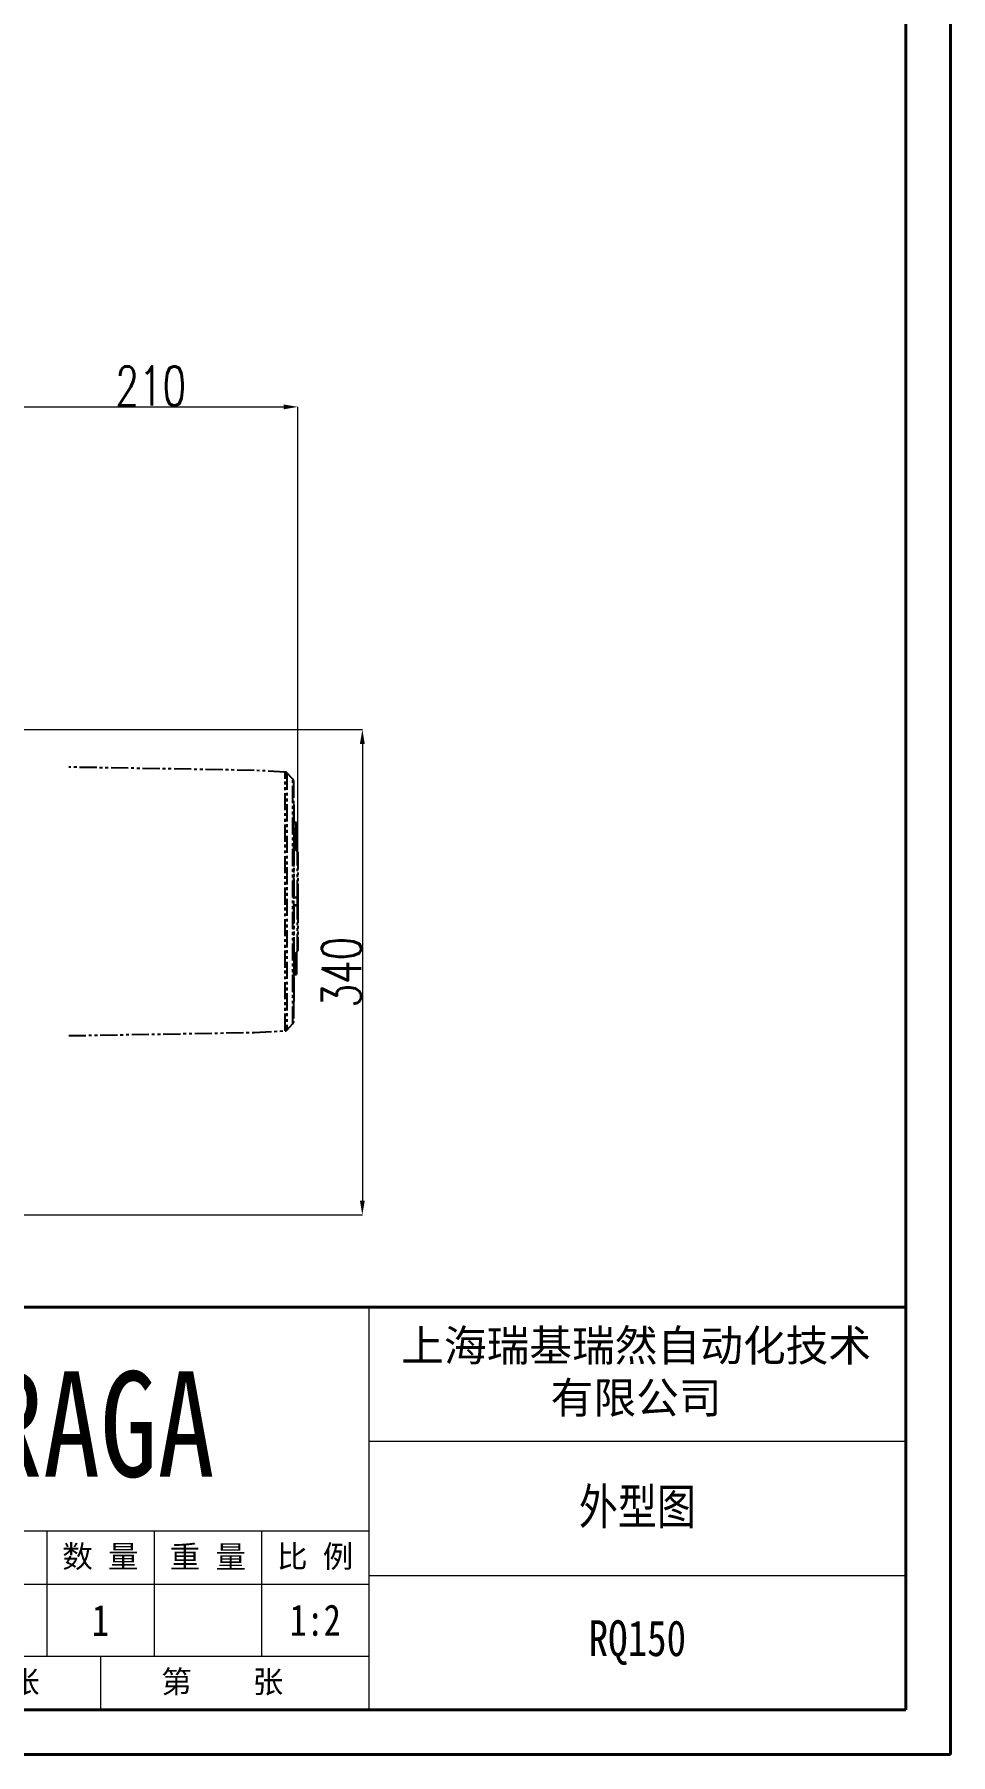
# Model space of a CAD drawing. Header units: millimetres. Extents: x 10469 to 13094, y 11322 to 13178.
# Drawn here: x 12454 to 13094, y 11322 to 12523 of the extents above; entities that cross this region are included whole.
import ezdxf

# ---------------------------------------------------------------- set-up
doc = ezdxf.new("R2010")
doc.units = ezdxf.units.MM
doc.linetypes.add('双点画线', pattern=[22, 12, -2, 2, -2, 2, -2])
for name, color, linetype, lineweight in [('AM_5', 3, 'Continuous', 25), ('AM_BOR', 7, 'Continuous', 50), ('文字', 7, 'Continuous', 13), ('粗实线', 7, 'Continuous', 40), ('细实线', 3, 'Continuous', 13)]:
    doc.layers.add(name, color=color, linetype=linetype, lineweight=lineweight)
doc.styles.add('01', font='txt.shx')
doc.styles.add('SLDTEXTSTYLE1', font='txt.shx', dxfattribs={"width": 0.7, "bigfont": 'gbcbig.shx'})
doc.styles.get("Standard").update_dxf_attribs({"font": 'arial.ttf'})
doc.styles.add('STYLE1', font='txt.shx', dxfattribs={"width": 0.8, "height": 3, "bigfont": 'hzdx.shx'})
doc.dimstyles.new('SLDDIMSTYLE12$0', dxfattribs={"dimtxt": 12, "dimasz": 10, "dimexe": 0, "dimexo": 0.0625, "dimgap": 0.875, "dimtad": 1, "dimdec": 1, "dimlfac": 1.8, "dimrnd": 1e-09, "dimzin": 12, "dimdsep": 46, "dimtxsty": 'SLDTEXTSTYLE1', "dimcen": 0.09, "dimdle": 8.16, "dimclrd": 3, "dimclre": 3, "dimadec": 0, "dimazin": 3, "dimtfac": 1, "dimtdec": 1, "dimtofl": 0, "dimtmove": 0, "dimatfit": 3, "dimfxl": 0, "dimfrac": 2, "dimtolj": 1, "dimlwd": 5, "dimlwe": 5, "dimarcsym": 0})

# ---------------------------------------------------------------- blocks, each defined once
blk = doc.blocks.new('rA3')
at = {"layer": '粗实线'}
for p, q in [((753.38, 124.26), (753.38, 421.26)), ((748.38, 129.26), (748.38, 416.26)), ((748.38, 174.26), (568.38, 174.26)), ((358.38, 129.26), (748.38, 129.26)), ((333.38, 124.26), (753.38, 124.26))]:
    blk.add_line(p, q, dxfattribs=at)
at = {"layer": '细实线'}
for p, q in [((688.38, 174.26), (688.38, 129.26)), ((688.38, 159.26), (748.38, 159.26)), ((568.38, 149.26), (688.38, 149.26)), ((652.38, 149.22), (652.38, 135.22)), ((664.38, 149.26), (664.38, 135.26)), ((676.38, 149.26), (676.38, 135.26)), ((688.38, 144.26), (748.38, 144.26)), ((688.38, 143.26), (628.38, 143.26)), ((628.38, 135.26), (688.38, 135.26)), ((658.38, 135.26), (658.38, 129.26))]:
    blk.add_line(p, q, dxfattribs=at)
at = {"layer": '文字', "char_height": 2.5, "width": 72, "attachment_point": 5}
for s, insert in [('{\\fSimSun|b0|i0|c134|p2;数 量}', (658.38, 146.26)), ('{\\fSimSun|b0|i0|c134|p2;比 例}', (682.38, 146.26)), ('{\\fSimSun|b0|i0|c134|p2;重 量}', (670.38, 146.26)), ('{\\fSimSun|b0|i0|c134|p2;共    张        第    张}', (658.38, 132.26))]:
    blk.add_mtext(s, dxfattribs=dict(at, insert=insert))
blk = doc.blocks.new('*D25')
at = {"layer": 'AM_5', "color": 3, "lineweight": 5, "transparency": 16777216}
blk.add_line((12431.8, 12002.1), (12431.8, 12263.1), dxfattribs=at)
at = {"layer": 'AM_5', "color": 3, "linetype": 'Continuous', "lineweight": 5, "transparency": 16777216}
for p, q in [((12441.8, 12263.1), (12628.2, 12263.1)), ((12638.2, 11952.2), (12638.2, 12263.1))]:
    blk.add_line(p, q, dxfattribs=at)
at = {"layer": 'AM_5', "color": 3, "transparency": 16777216}
for points in [[(12441.8, 12264.8), (12441.8, 12261.4), (12431.8, 12263.1)], [(12628.2, 12264.8), (12628.2, 12261.4), (12638.2, 12263.1)]]:
    blk.add_solid(points, dxfattribs=at)
at = {"layer": 'Defpoints', "color": 0, "transparency": 16777216}
for p in [(12638.2, 12263.1), (12431.8, 12002.1), (12638.2, 11952.1)]:
    blk.add_point(p, dxfattribs=at)
at = {"layer": 'AM_5', "color": 0, "transparency": 16777216, "insert": (12535.4, 12277.7), "char_height": 12, "attachment_point": 5, "style": 'SLDTEXTSTYLE1'}
blk.add_mtext('\\A1;{\\H2.28571x;210}', dxfattribs=at)
blk = doc.blocks.new('*D12')
at = {"layer": 'AM_5', "color": 3, "lineweight": 5, "transparency": 16777216}
blk.add_line((12021.6, 12037.8), (12683.2, 12037.8), dxfattribs=at)
at = {"layer": 'AM_5', "color": 3, "linetype": 'Continuous', "lineweight": 5, "transparency": 16777216}
for p, q in [((12683.2, 12027.8), (12683.2, 11708.9)), ((12019.7, 11698.9), (12683.2, 11698.9))]:
    blk.add_line(p, q, dxfattribs=at)
at = {"layer": 'AM_5', "color": 3, "transparency": 16777216}
for points in [[(12681.5, 12027.8), (12684.9, 12027.8), (12683.2, 12037.8)], [(12681.5, 11708.9), (12684.9, 11708.9), (12683.2, 11698.9)]]:
    blk.add_solid(points, dxfattribs=at)
at = {"layer": 'Defpoints', "color": 0, "transparency": 16777216}
for p in [(12021.5, 12037.8), (12019.6, 11698.9), (12683.2, 11698.9)]:
    blk.add_point(p, dxfattribs=at)
at = {"layer": 'AM_5', "color": 0, "transparency": 16777216, "insert": (12668.6, 11868.4), "char_height": 12, "attachment_point": 5, "rotation": 90, "style": 'SLDTEXTSTYLE1'}
blk.add_mtext('\\A1;{\\H2.28571x;340}', dxfattribs=at)

msp = doc.modelspace()

# ---------------------------------------------------------------- linework, layer by layer
at = {"color": 7, "linetype": '双点画线', "lineweight": 25}
for p, q in [((12607.682, 12009.278), (12478.156, 12011.539)), ((12629.411, 12008.139), (12607.682, 12009.278)), ((12629.411, 11827.458), (12629.411, 12008.139)), ((12634.744, 12003.118), (12630.42, 12007.674)), ((12630.42, 12007.674), (12630.42, 11827.923)), ((12634.744, 11832.48), (12634.744, 12003.118)), ((12635.156, 12002.085), (12635.156, 11833.512)), ((12635.656, 11985.489), (12635.156, 11985.489)), ((12635.656, 11984.978), (12635.156, 11984.978)), ((12635.656, 11984.149), (12635.156, 11984.149)), ((12635.656, 11984.085), (12635.156, 11984.085)), ((12635.656, 11983.191), (12635.156, 11983.191)), ((12635.656, 11981.276), (12635.156, 11981.276)), ((12635.656, 11980.255), (12635.156, 11980.255)), ((12635.656, 11980.128), (12635.156, 11980.128)), ((12635.656, 11976.809), (12635.156, 11976.809)), ((12635.656, 11975.788), (12635.156, 11975.788)), ((12635.656, 11975.66), (12635.156, 11975.66)), ((12635.656, 11985.153), (12635.656, 11985.489)), ((12635.656, 11984.149), (12635.656, 11984.978)), ((12635.656, 11983.191), (12635.656, 11984.085)), ((12635.656, 11980.255), (12635.656, 11981.276)), ((12635.656, 11980.128), (12635.656, 11980.255)), ((12635.656, 11976.809), (12635.656, 11980.128)), ((12635.656, 11975.788), (12635.656, 11976.809)), ((12635.656, 11975.66), (12635.656, 11975.788)), ((12635.656, 11975.277), (12635.656, 11975.613)), ((12635.656, 11973.171), (12635.156, 11973.171)), ((12635.656, 11972.15), (12635.156, 11972.15)), ((12635.656, 11971.384), (12635.156, 11971.384)), ((12635.656, 11969.277), (12635.156, 11969.277)), ((12635.656, 11968.384), (12635.156, 11968.384)), ((12635.656, 11967.873), (12635.156, 11967.873)), ((12635.656, 11966.788), (12635.156, 11966.788)), ((12635.656, 11966.597), (12635.156, 11966.597)), ((12635.656, 11966.533), (12635.156, 11966.533)), ((12635.656, 11964.682), (12635.156, 11964.682)), ((12635.656, 11963.725), (12635.156, 11963.725)), ((12635.656, 11963.533), (12635.156, 11963.533)), ((12636.956, 11972.96), (12635.656, 11972.96)), ((12636.956, 11972.934), (12635.656, 11972.934)), ((12635.656, 11972.15), (12635.656, 11972.821)), ((12635.656, 11971.384), (12635.656, 11971.8)), ((12635.656, 11968.384), (12635.656, 11969.277)), ((12635.656, 11966.788), (12635.656, 11967.873)), ((12635.656, 11967.624), (12636.956, 11967.624)), ((12636.956, 11967.37), (12635.656, 11967.37)), ((12635.656, 11966.597), (12635.656, 11966.788)), ((12635.656, 11964.682), (12635.656, 11966.533)), ((12635.656, 11963.725), (12635.656, 11964.682)), ((12635.656, 11963.533), (12635.656, 11963.725)), ((12635.656, 11961.938), (12635.656, 11963.533)), ((12636.956, 11972.96), (12636.956, 11972.934)), ((12636.956, 11967.624), (12636.956, 11972.934)), ((12636.956, 11967.624), (12636.956, 11967.37)), ((12636.956, 11962.065), (12636.956, 11967.37)), ((12637.156, 11972.76), (12637.156, 11967.5)), ((12637.156, 11967.5), (12637.156, 11962.195)), ((12637.194, 11967.027), (12637.156, 11967.027)), ((12637.156, 11965.476), (12637.194, 11965.476)), ((12635.656, 11961.938), (12635.156, 11961.938)), ((12635.656, 11960.98), (12635.156, 11960.98)), ((12635.656, 11960.789), (12635.156, 11960.789)), ((12635.656, 11960.661), (12635.156, 11960.661)), ((12635.656, 11960.533), (12635.156, 11960.533)), ((12635.656, 11959.959), (12635.156, 11959.959)), ((12635.656, 11955.364), (12635.177, 11955.364)), ((12638.01, 11952.445), (12635.303, 11955.152)), ((12635.303, 11955.152), (12635.303, 11920.827)), ((12635.656, 11955.044), (12635.41, 11955.044)), ((12635.656, 11962.065), (12636.956, 11962.065)), ((12635.656, 11960.98), (12635.656, 11961.938)), ((12635.656, 11960.789), (12635.656, 11960.98)), ((12635.656, 11960.661), (12635.656, 11960.789)), ((12635.656, 11959.959), (12635.656, 11960.533)), ((12635.656, 11959.089), (12636.956, 11959.089)), ((12636.956, 11958.822), (12635.656, 11958.822)), ((12635.656, 11958.775), (12636.956, 11958.775)), ((12636.353, 11958.775), (12636.353, 11954.102)), ((12636.356, 11958.775), (12636.356, 11954.099)), ((12636.956, 11959.089), (12636.956, 11962.065)), ((12636.956, 11959.089), (12636.956, 11958.822)), ((12636.956, 11958.775), (12636.956, 11958.822)), ((12637.156, 11962.195), (12637.156, 11959.021)), ((12637.194, 11962.083), (12637.156, 11962.083)), ((12637.156, 11959.021), (12637.156, 11958.975)), ((12638.01, 11920.83), (12638.01, 11952.445)), ((12638.156, 11952.091), (12638.156, 11920.799)), ((12637.656, 11920.299), (12635.656, 11920.299)), ((12635.656, 11915.299), (12637.656, 11915.299)), ((12637.867, 11915.252), (12637.867, 11920.345)), ((12638.156, 11920.799), (12638.156, 11914.799)), ((12635.303, 11914.77), (12635.303, 11880.445)), ((12638.01, 11883.152), (12638.01, 11914.768)), ((12638.156, 11914.799), (12638.156, 11883.506)), ((12635.656, 11879.874), (12635.156, 11879.874)), ((12635.303, 11880.445), (12638.01, 11883.152)), ((12635.656, 11879.874), (12635.656, 11880.799)), ((12636.956, 11880.629), (12635.656, 11880.629)), ((12636.956, 11880.42), (12635.656, 11880.42)), ((12635.656, 11878.729), (12635.656, 11879.874)), ((12636.353, 11881.495), (12636.353, 11880.629)), ((12636.356, 11881.499), (12636.356, 11880.629)), ((12636.956, 11880.629), (12636.956, 11880.42)), ((12636.956, 11877.744), (12636.956, 11880.42)), ((12637.156, 11880.429), (12637.156, 11877.574)), ((12635.656, 11878.729), (12635.156, 11878.729)), ((12635.656, 11875.711), (12635.156, 11875.711)), ((12635.656, 11874.422), (12635.156, 11874.422)), ((12635.156, 11874.047), (12636.956, 11874.047)), ((12635.656, 11873.897), (12635.156, 11873.897)), ((12635.656, 11873.05), (12635.156, 11873.05)), ((12635.656, 11870.375), (12635.156, 11870.375)), ((12635.656, 11875.711), (12635.656, 11878.729)), ((12635.656, 11877.744), (12636.956, 11877.744)), ((12635.656, 11873.225), (12635.656, 11873.897)), ((12636.956, 11873.806), (12635.656, 11873.806)), ((12636.956, 11874.047), (12636.956, 11877.744)), ((12636.956, 11874.047), (12636.956, 11873.806)), ((12636.956, 11866.872), (12636.956, 11873.806)), ((12637.156, 11877.574), (12637.156, 11873.878)), ((12637.156, 11873.878), (12637.156, 11867.008)), ((12635.656, 11866.19), (12635.156, 11866.19)), ((12635.656, 11865.23), (12635.156, 11865.23)), ((12635.656, 11864.087), (12635.156, 11864.087)), ((12635.656, 11861.626), (12635.156, 11861.626)), ((12635.656, 11860.482), (12635.156, 11860.482)), ((12635.656, 11857.463), (12635.156, 11857.463)), ((12635.656, 11856.185), (12635.156, 11856.185)), ((12635.656, 11866.872), (12636.956, 11866.872)), ((12635.656, 11866.808), (12636.956, 11866.808)), ((12635.656, 11861.626), (12635.656, 11864.087)), ((12635.656, 11860.482), (12635.656, 11861.626)), ((12635.656, 11857.463), (12635.656, 11860.482)), ((12636.956, 11866.872), (12636.956, 11866.808)), ((12635.656, 11854.94), (12635.156, 11854.94)), ((12635.656, 11851.531), (12635.156, 11851.531)), ((12635.656, 11847.919), (12635.156, 11847.919)), ((12635.656, 11847.919), (12635.656, 11851.531)), ((12630.42, 11827.923), (12634.744, 11832.48)), ((12478.156, 11824.058), (12607.682, 11826.319)), ((12607.682, 11826.319), (12629.411, 11827.458))]:
    msp.add_line(p, q, dxfattribs=at)
at = {"color": 7, "linetype": '双点画线', "lineweight": 25, "flags": 128}
for points in [[(12636.956, 11967.624), (12636.995, 11967.622), (12637.033, 11967.615), (12637.067, 11967.603), (12637.098, 11967.588), (12637.122, 11967.569), (12637.141, 11967.547), (12637.152, 11967.524), (12637.156, 11967.5)], [(12636.956, 11967.37), (12636.995, 11967.372), (12637.033, 11967.38), (12637.067, 11967.392), (12637.098, 11967.408), (12637.122, 11967.427), (12637.141, 11967.45), (12637.152, 11967.474), (12637.156, 11967.5)], [(12637.156, 11962.195), (12637.152, 11962.17), (12637.141, 11962.145), (12637.122, 11962.123), (12637.098, 11962.103), (12637.067, 11962.087), (12637.033, 11962.075), (12636.995, 11962.068), (12636.956, 11962.065)], [(12637.156, 11959.021), (12637.152, 11959.034), (12637.141, 11959.047), (12637.122, 11959.059), (12637.098, 11959.069), (12637.067, 11959.078), (12637.033, 11959.084), (12636.995, 11959.088), (12636.956, 11959.089)], [(12635.303, 11920.827), (12636.819, 11920.828), (12638.01, 11920.83)], [(12638.01, 11914.768), (12636.494, 11914.769), (12635.303, 11914.77)], [(12637.156, 11873.878), (12637.152, 11873.864), (12637.141, 11873.85), (12637.122, 11873.838), (12637.098, 11873.827), (12637.067, 11873.818), (12637.033, 11873.811), (12636.995, 11873.807), (12636.956, 11873.806)]]:
    msp.add_lwpolyline(points, dxfattribs=at)
at = {"color": 7, "linetype": '双点画线', "lineweight": 25}
for centre, radius, start, end in [((12629.332, 12006.641), 1.5, 43.5, 87), ((12633.656, 12002.085), 1.5, 0, 43.5), ((12636.956, 11972.76), 0.2, 0, 90), ((12636.968, 11972.746), 0.188, 4.252875, 93.69926), ((12635.656, 11955.506), 0.5, 180, 225), ((12612.877, 11954.229), 24.5, 357.367009, 10.694922), ((12636.957, 11959.021), 0.199, 269.832946, 359.831967), ((12636.956, 11958.975), 0.2, 270, 0), ((12637.656, 11952.091), 0.5, 0, 45), ((12635.284, 11921.121), 0.294, 244.221416, 273.627708), ((12635.656, 11919.799), 0.5, 90, 180), ((12635.656, 11915.799), 0.5, 180, 270), ((12637.561, 11920.745), 0.457, 282.034008, 10.645583), ((12637.656, 11920.799), 0.5, 270, 0), ((12637.561, 11914.852), 0.457, 349.354417, 77.965992), ((12637.656, 11914.799), 0.5, 0, 90), ((12638.028, 11920.554), 0.277, 62.377002, 93.771829), ((12635.284, 11914.477), 0.294, 86.372292, 115.778584), ((12638.028, 11915.044), 0.277, 266.228171, 297.622998), ((12635.656, 11880.091), 0.5, 135, 180), ((12636.956, 11880.429), 0.2, 0, 90), ((12637.006, 11881.559), 1.14, 267.491082, 277.56592), ((12612.877, 11881.524), 24.5, 352.293464, 2.283211), ((12637.656, 11883.506), 0.5, 315, 0), ((12636.97, 11877.558), 0.187, 5.087801, 94.313104), ((12636.97, 11873.861), 0.187, 5.087801, 94.313104), ((12636.956, 11867.008), 0.2, 270, 0), ((12636.983, 11867.048), 0.178, 261.329202, 347.219692), ((12633.656, 11833.512), 1.5, 316.5, 0), ((12629.332, 11828.956), 1.5, 273, 316.5)]:
    msp.add_arc(centre, radius, start, end, dxfattribs=at)
for points, knots in [([(12635.656, 11981.276), (12635.656, 11981.584), (12635.656, 11982.062), (12635.656, 11982.714), (12635.656, 11983.033), (12635.656, 11983.191)], [0, 0, 0, 0, 0.47484564, 0.7388223, 1, 1, 1, 1]), ([(12635.656, 11973.171), (12635.656, 11973.721), (12635.656, 11974.496), (12635.656, 11975.263), (12635.656, 11975.485)], [0, 0, 0, 0, 0.71082255, 1, 1, 1, 1]), ([(12635.656, 11968.048), (12635.656, 11968.085), (12635.656, 11968.166), (12635.656, 11968.271), (12635.656, 11968.34), (12635.656, 11968.379), (12635.656, 11968.387), (12635.656, 11968.385), (12635.656, 11968.384)], [0, 0, 0, 0, 0.29078699, 0.64510095, 0.82120007, 0.91333127, 0.95397719, 1, 1, 1, 1]), ([(12635.656, 11955.364), (12635.656, 11956.231), (12635.656, 11957.44), (12635.656, 11958.978), (12635.656, 11959.632), (12635.656, 11959.959)], [0, 0, 0, 0, 0.56016326, 0.78024653, 1, 1, 1, 1]), ([(12635.656, 11920.299), (12635.616, 11920.304), (12635.536, 11920.315), (12635.44, 11920.392), (12635.374, 11920.492), (12635.334, 11920.583), (12635.31, 11920.679), (12635.302, 11920.764), (12635.302, 11920.806), (12635.303, 11920.827)], [0, 0, 0, 0, 0.28654563, 0.56106869, 0.68919014, 0.8054766, 0.90650496, 0.95317639, 1, 1, 1, 1]), ([(12635.303, 11914.77), (12635.302, 11914.791), (12635.302, 11914.833), (12635.31, 11914.918), (12635.334, 11915.014), (12635.374, 11915.105), (12635.44, 11915.205), (12635.536, 11915.282), (12635.616, 11915.293), (12635.656, 11915.299)], [0, 0, 0, 0, 0.04690954, 0.09363271, 0.19471064, 0.31101677, 0.43912041, 0.71350159, 1, 1, 1, 1]), ([(12635.656, 11874.422), (12635.656, 11874.612), (12635.656, 11874.993), (12635.656, 11875.402), (12635.656, 11875.593), (12635.656, 11875.711)], [0, 0, 0, 0, 0.27775903, 0.55821233, 1, 1, 1, 1]), ([(12635.656, 11870.375), (12635.656, 11870.881), (12635.656, 11871.784), (12635.656, 11872.663), (12635.656, 11873.05)], [0, 0, 0, 0, 0.55991543, 1, 1, 1, 1]), ([(12635.656, 11866.19), (12635.656, 11866.235), (12635.656, 11866.323), (12635.656, 11867.223), (12635.656, 11868.723), (12635.656, 11869.824), (12635.656, 11870.375)], [0, 0, 0, 0, 0.28086212, 0.56039439, 0.77998798, 1, 1, 1, 1]), ([(12635.656, 11864.087), (12635.656, 11864.188), (12635.656, 11864.329), (12635.656, 11864.798), (12635.656, 11865.086), (12635.656, 11865.23)], [0, 0, 0, 0, 0.56064192, 0.77988783, 1, 1, 1, 1]), ([(12635.656, 11856.185), (12635.656, 11856.372), (12635.656, 11856.75), (12635.656, 11857.155), (12635.656, 11857.346), (12635.656, 11857.463)], [0, 0, 0, 0, 0.27798927, 0.55836854, 1, 1, 1, 1]), ([(12635.656, 11854.768), (12635.656, 11854.929), (12635.656, 11855.17), (12635.656, 11855.674), (12635.656, 11856.014), (12635.656, 11856.185)], [0, 0, 0, 0, 0.50085879, 0.75005581, 1, 1, 1, 1]), ([(12635.656, 11851.531), (12635.656, 11851.936), (12635.656, 11852.74), (12635.656, 11853.728), (12635.656, 11854.379), (12635.656, 11854.72), (12635.656, 11854.904), (12635.656, 11854.927), (12635.656, 11854.94)], [0, 0, 0, 0, 0.2506607, 0.49794369, 0.62505009, 0.74850346, 0.86304556, 1, 1, 1, 1])]:
    msp.add_open_spline(points, degree=3, knots=knots, dxfattribs=at)

# ---------------------------------------------------------------- block references
at = {"layer": 'AM_BOR', "xscale": 6.25, "yscale": 6.25, "zscale": 6.25}
msp.add_blockref('rA3', (8385.387, 10545.429), dxfattribs=at)

# ---------------------------------------------------------------- texts
at = {"layer": '文字', "insert": (12874.423, 11588.256), "char_height": 21.875, "width": 450, "attachment_point": 5}
msp.add_mtext('{\\fSimSun|b0|i0|c134|p2;上海瑞基瑞然自动化技术\\P有限公司}', dxfattribs=at)
at = {"layer": '文字', "attachment_point": 5}
for s, insert, char_height, width, style in [('{\\fSimSun|b0|i0|c134|p2;\\W0.8;RAGA}', (12500.068, 11552.25), 73.49764, 465.10227, '01'), ('{\\fSimSun|b0|i0|c134|p2;\\W0.8;外型图}', (12875.286, 11493.928), 25, 375, '01'), ('{\\fSimSun|b0|i0|c134|p2;1}', (12500.28, 11415.803), 21.875, 50, 'STYLE1'), ('{\\fSimSun|b0|i0|c134|p2;1:2}', (12650.286, 11415.803), 21.875, 50, 'STYLE1'), ('{\\fSimSun|b0|i0|c134|p2;RQ150}', (12875.286, 11400.178), 25, 375.00001, 'STYLE1')]:
    msp.add_mtext(s, dxfattribs=dict(at, insert=insert, char_height=char_height, width=width, style=style))

# ---------------------------------------------------------------- dimensions: what is measured, and where the dimension line sits
at = {"layer": 'AM_5'}
dim = msp.add_linear_dim(base=(12638.156, 12263.097), p1=(12431.827, 12002.085), p2=(12638.156, 11952.091), text='{\\H2.28571x;210}', dimstyle='SLDDIMSTYLE12$0', override={"dimlfac": 1}, dxfattribs=at)
dim.commit()
dim.dimension.update_dxf_attribs({"geometry": '*D25', "text_midpoint": (12535.448, 12263.097), "dimtype": 160})
dim = msp.add_linear_dim(base=(12683.186, 11698.939), p1=(12021.524, 12037.817), p2=(12019.626, 11698.939), angle=90, text='{\\H2.28571x;340}', dimstyle='SLDDIMSTYLE12$0', override={"dimlfac": 1}, dxfattribs=at)
dim.commit()
dim.dimension.update_dxf_attribs({"geometry": '*D12', "text_midpoint": (12668.597, 11868.378)})

doc.saveas('drawing.dxf')
